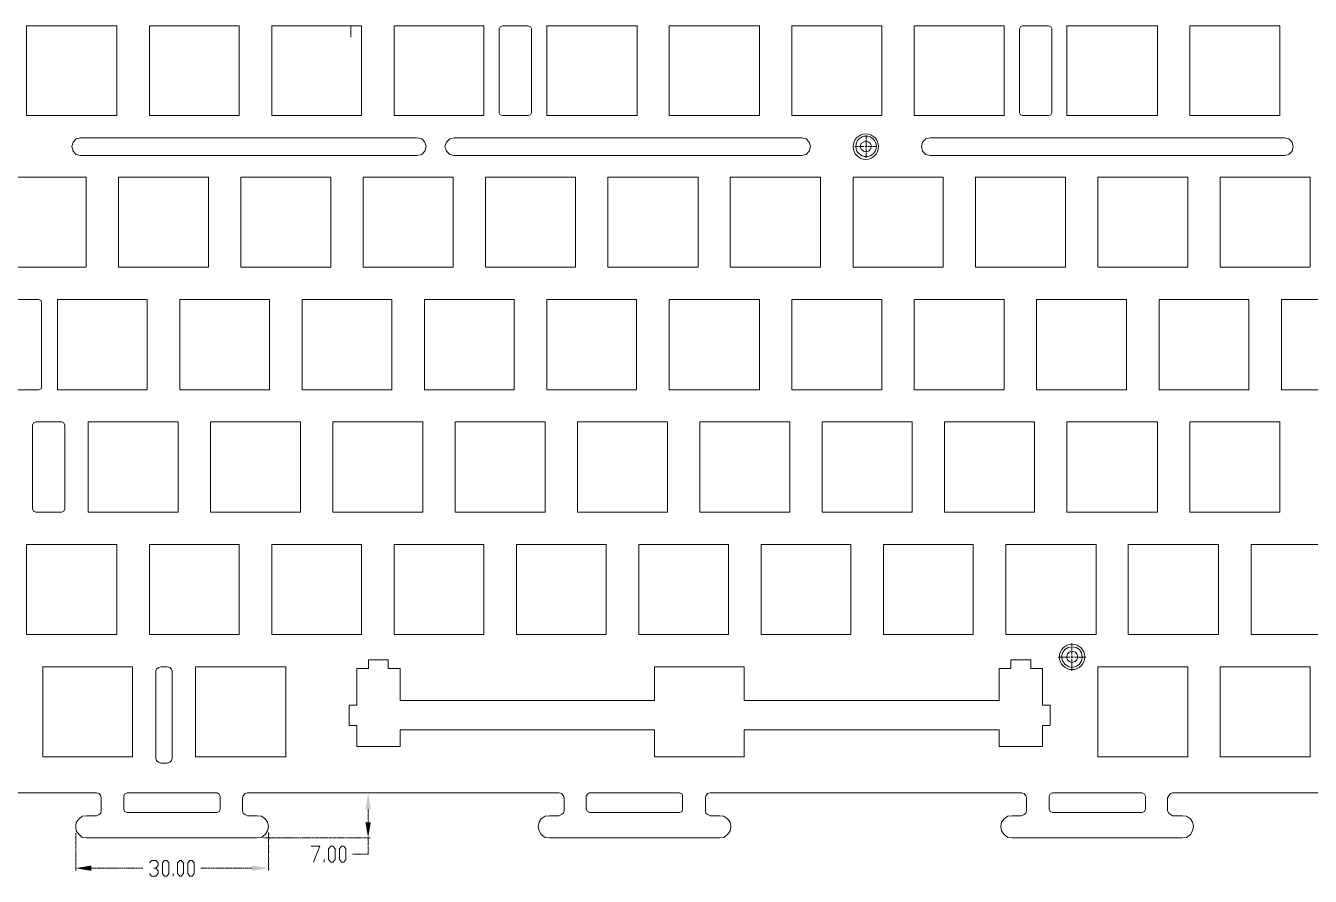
# Model space of a CAD drawing. Header units: millimetres. Extents: x 3 to 291, y 3 to 207.
# Drawn here: x 70.2 to 170.6, y 73.6 to 140.2 of the extents above; entities that cross this region are included whole.
import ezdxf

# ---------------------------------------------------------------- set-up
doc = ezdxf.new("R2010")
doc.units = ezdxf.units.MM

msp = doc.modelspace()

# ---------------------------------------------------------------- hatches: boundary and pattern name
at = {"true_color": 0x00ffff}
h = msp.add_hatch(color=4, dxfattribs=at)
h.dxf.hatch_style = 2
h.paths.add_polyline_path([(96.943263, 80.121548), (96.731596, 78.851196), (97.154929, 78.851196)])
h = msp.add_hatch(color=4, dxfattribs=at)
h.dxf.hatch_style = 2
h.paths.add_polyline_path([(96.943263, 76.607882), (97.154929, 77.835196), (96.731596, 77.835196)])
h = msp.add_hatch(color=4, dxfattribs=at)
h.dxf.hatch_style = 2
h.paths.add_polyline_path([(74.083333, 74.236968), (75.311, 74.025301), (75.311, 74.448987)])
h = msp.add_hatch(color=4, dxfattribs=at)
h.dxf.hatch_style = 2
h.paths.add_polyline_path([(89.154071, 74.236968), (87.884071, 74.448987), (87.884071, 74.025301)])

# ---------------------------------------------------------------- linework, layer by layer
at = {"color": 7, "lineweight": 0}
for points in [[(77.300667, 140.150215), (70.231, 140.150215)], [(70.231035, 140.150039), (70.231035, 133.122705)], [(77.300702, 133.122705), (77.300702, 140.150039)], [(86.868, 140.150215), (79.840667, 140.150215)], [(79.840702, 140.150039), (79.840702, 133.122705)], [(86.868035, 133.122705), (86.868035, 140.150039)], [(96.435333, 140.150215), (89.408, 140.150215)], [(89.408035, 140.150039), (89.408035, 133.122705)], [(96.435369, 133.122705), (96.435369, 140.150039)], [(106.002667, 140.150215), (98.975333, 140.150215)], [(98.975369, 140.150039), (98.975369, 133.122705)], [(106.002702, 133.122705), (106.002702, 140.150039)], [(107.442035, 140.150109), (107.272702, 140.065442), (107.188035, 139.896109)], [(107.188035, 139.896039), (107.188035, 133.334372)], [(109.474, 140.150215), (107.442, 140.150215)], [(109.728, 139.896215), (109.643333, 140.065548), (109.474, 140.150215)], [(109.728035, 133.334372), (109.728035, 139.896039)], [(117.983, 140.150215), (110.913333, 140.150215)], [(110.913369, 140.150039), (110.913369, 133.122705)], [(117.983035, 133.122882), (117.983035, 140.150215)], [(127.550333, 140.150215), (120.480667, 140.150215)], [(120.480702, 140.150215), (120.480702, 133.122882)], [(127.550369, 133.122882), (127.550369, 140.150215)], [(137.117667, 140.150215), (130.090333, 140.150215)], [(130.090369, 140.150215), (130.090369, 133.122882)], [(137.117702, 133.122811), (137.117702, 140.150144)], [(146.685, 140.150215), (139.657667, 140.150215)], [(139.657702, 140.150144), (139.657702, 133.122811)], [(146.685035, 133.122811), (146.685035, 140.150144)], [(148.124298, 140.150109), (147.954965, 140.065442), (147.870298, 139.896109)], [(147.870369, 139.896144), (147.870369, 133.334478)], [(150.156333, 140.150215), (148.124333, 140.150215)], [(150.410474, 139.896215), (150.325808, 140.065548), (150.156122, 140.150215)], [(150.410369, 133.334478), (150.410369, 139.896144)], [(158.665333, 140.150215), (151.595667, 140.150215)], [(151.595702, 140.150144), (151.595702, 133.122811)], [(158.665369, 133.122811), (158.665369, 140.150144)], [(161.205333, 140.150215), (161.205333, 133.122882)], [(168.232667, 140.150215), (161.205333, 140.150215)], [(168.232667, 133.122882), (168.232667, 140.150215)], [(70.231, 133.122882), (77.300667, 133.122882)], [(79.840667, 133.122882), (86.868, 133.122882)], [(89.408, 133.122882), (96.435333, 133.122882)], [(98.975333, 133.122882), (106.002667, 133.122882)], [(107.187929, 133.334513), (107.272596, 133.16518), (107.441929, 133.122846)], [(107.442, 133.122882), (109.474, 133.122882)], [(109.473929, 133.122811), (109.643263, 133.165144), (109.727929, 133.334478)], [(110.913333, 133.122882), (117.983, 133.122882)], [(120.480667, 133.122882), (127.550333, 133.122882)], [(130.090333, 133.122882), (137.117667, 133.122882)], [(139.657667, 133.122882), (146.685, 133.122882)], [(147.870404, 133.334513), (147.955071, 133.16518), (148.124404, 133.122846)], [(148.124333, 133.122882), (150.156333, 133.122882)], [(150.156192, 133.122811), (150.325526, 133.165144), (150.410545, 133.334478)], [(151.595667, 133.122882), (158.665333, 133.122882)], [(161.205333, 133.122882), (168.232667, 133.122882)], [(74.464369, 131.387144), (74.125702, 131.302478), (73.871702, 131.048478), (73.787035, 130.709811), (73.871702, 130.328811), (74.125702, 130.074811), (74.464369, 129.990144)], [(100.753333, 131.387215), (74.464333, 131.387215)], [(100.753369, 129.99018), (101.134369, 130.074846), (101.388369, 130.328846), (101.473035, 130.709846), (101.388369, 131.048513), (101.134369, 131.302513), (100.753369, 131.38718)], [(103.674298, 131.387144), (103.335631, 131.302478), (103.081631, 131.048478), (102.954631, 130.709811), (103.081631, 130.328811), (103.335631, 130.074811), (103.674298, 129.990144)], [(130.852333, 131.387215), (103.674333, 131.387215)], [(130.852298, 129.99018), (131.190965, 130.074846), (131.444965, 130.328846), (131.529631, 130.709846), (131.444965, 131.048513), (131.190965, 131.302513), (130.852298, 131.38718)], [(140.885298, 131.387144), (140.546631, 131.302478), (140.292631, 131.048478), (140.207965, 130.709811), (140.292631, 130.328811), (140.546631, 130.074811), (140.885298, 129.990144)], [(168.613667, 131.387215), (140.885333, 131.387215)], [(168.613667, 129.99018), (168.952333, 130.074846), (169.206333, 130.328846), (169.291, 130.709846), (169.206333, 131.048513), (168.952333, 131.302513), (168.613667, 131.38718)], [(74.464333, 129.990215), (100.753333, 129.990215)], [(103.674333, 129.990215), (130.852333, 129.990215)], [(140.885333, 129.990215), (168.613667, 129.990215)], [(67.860369, 128.296811), (74.887702, 128.296811)], [(74.887702, 128.296705), (74.887702, 121.269372)], [(77.427702, 128.296811), (84.455035, 128.296811)], [(77.427702, 121.269372), (77.427702, 128.296705)], [(84.455035, 128.296705), (84.455035, 121.269372)], [(86.995035, 128.296811), (94.022369, 128.296811)], [(86.995035, 121.269372), (86.995035, 128.296705)], [(94.022369, 128.296705), (94.022369, 121.269372)], [(96.562369, 128.296811), (103.589702, 128.296811)], [(96.562369, 121.269372), (96.562369, 128.296705)], [(103.589702, 128.296705), (103.589702, 121.269372)], [(106.129702, 128.296811), (113.157035, 128.296811)], [(106.129702, 121.269372), (106.129702, 128.296705)], [(113.157035, 128.296705), (113.157035, 121.269372)], [(115.697035, 121.269548), (115.697035, 128.296882)], [(115.697035, 128.296811), (122.766702, 128.296811)], [(122.766702, 128.296882), (122.766702, 121.269548)], [(125.264369, 121.269548), (125.264369, 128.296882)], [(125.264369, 128.296811), (132.334035, 128.296811)], [(132.334035, 128.296882), (132.334035, 121.269548)], [(134.874035, 121.269548), (134.874035, 128.296882)], [(134.874035, 128.296811), (141.901369, 128.296811)], [(141.901369, 128.296811), (141.901369, 121.269478)], [(144.441369, 121.269478), (144.441369, 128.296811)], [(144.441369, 128.296811), (151.468702, 128.296811)], [(151.468702, 128.296811), (151.468702, 121.269478)], [(154.008349, 128.296811), (161.036035, 128.296811)], [(154.008349, 121.269478), (154.008349, 128.296811)], [(161.036, 128.296882), (161.036, 121.269548)], [(163.576, 121.269548), (163.576, 128.296882)], [(163.576035, 128.296811), (170.603369, 128.296811)], [(170.603333, 128.296882), (170.603333, 121.269548)], [(74.887702, 121.269478), (67.860369, 121.269478)], [(84.455035, 121.269478), (77.427702, 121.269478)], [(94.022369, 121.269478), (86.995035, 121.269478)], [(103.589702, 121.269478), (96.562369, 121.269478)], [(113.157035, 121.269478), (106.129702, 121.269478)], [(122.766702, 121.269478), (115.697035, 121.269478)], [(132.334035, 121.269478), (125.264369, 121.269478)], [(141.901369, 121.269478), (134.874035, 121.269478)], [(151.468702, 121.269478), (144.441369, 121.269478)], [(161.036035, 121.269478), (154.008349, 121.269478)], [(170.603369, 121.269478), (163.576035, 121.269478)], [(71.162369, 118.729478), (69.172702, 118.729478)], [(71.416298, 118.475442), (71.373965, 118.644776), (71.162298, 118.729443)], [(72.644035, 118.729478), (79.671369, 118.729478)], [(72.644035, 111.659705), (72.644035, 118.729372)], [(79.671369, 118.729372), (79.671369, 111.659705)], [(82.211369, 118.729478), (89.238702, 118.729478)], [(82.211369, 111.659705), (82.211369, 118.729372)], [(89.238702, 118.729372), (89.238702, 111.659705)], [(91.778702, 118.729478), (98.806035, 118.729478)], [(91.778702, 111.659705), (91.778702, 118.729372)], [(98.806035, 118.729372), (98.806035, 111.659705)], [(101.346035, 118.729478), (108.373369, 118.729478)], [(101.346035, 111.659705), (101.346035, 118.729372)], [(108.373369, 118.729372), (108.373369, 111.659705)], [(110.913369, 118.729478), (117.940702, 118.729478)], [(110.913369, 111.659705), (110.913369, 118.729372)], [(117.940702, 118.729548), (117.940702, 111.659882)], [(120.480702, 111.659882), (120.480702, 118.729548)], [(120.480702, 118.729478), (127.550369, 118.729478)], [(127.550369, 118.729548), (127.550369, 111.659882)], [(130.090369, 111.659882), (130.090369, 118.729548)], [(130.090369, 118.729478), (137.117702, 118.729478)], [(137.117702, 118.729478), (137.117702, 111.659811)], [(139.657702, 111.659811), (139.657702, 118.729478)], [(139.657702, 118.729478), (146.685035, 118.729478)], [(146.685035, 118.729478), (146.685035, 111.659811)], [(149.225035, 118.729478), (156.252369, 118.729478)], [(149.225035, 111.659811), (149.225035, 118.729478)], [(156.252369, 118.729478), (156.252369, 111.659811)], [(158.792369, 118.729478), (165.819702, 118.729478)], [(158.792369, 111.659811), (158.792369, 118.729478)], [(165.819667, 118.729548), (165.819667, 111.659882)], [(168.359667, 111.659882), (168.359667, 118.729548)], [(168.359702, 118.729478), (175.387035, 118.729478)], [(71.416369, 111.913705), (71.416369, 118.475372)], [(69.172702, 111.659811), (71.162369, 111.659811)], [(71.162404, 111.659846), (71.374071, 111.744513), (71.416404, 111.913846)], [(79.671369, 111.659811), (72.644035, 111.659811)], [(89.238702, 111.659811), (82.211369, 111.659811)], [(98.806035, 111.659811), (91.778702, 111.659811)], [(108.373369, 111.659811), (101.346035, 111.659811)], [(117.940702, 111.659811), (110.913369, 111.659811)], [(127.550369, 111.659811), (120.480702, 111.659811)], [(137.117702, 111.659811), (130.090369, 111.659811)], [(146.685035, 111.659811), (139.657702, 111.659811)], [(156.252369, 111.659811), (149.225035, 111.659811)], [(165.819702, 111.659811), (158.792369, 111.659811)], [(175.387035, 111.659811), (168.359702, 111.659811)], [(70.950702, 109.162144), (70.781369, 109.077478), (70.696702, 108.908144)], [(70.696702, 108.908039), (70.696702, 102.346372)], [(72.982702, 109.162215), (70.950702, 109.162215)], [(73.236702, 108.908074), (73.152035, 109.077407), (72.982702, 109.162074)], [(73.236702, 102.346372), (73.236702, 108.908039)], [(75.057035, 109.162215), (82.084369, 109.162215)], [(75.057035, 102.092725), (75.057035, 109.162039)], [(82.084369, 109.162039), (82.084369, 102.092725)], [(84.624369, 109.162215), (91.651702, 109.162215)], [(84.624369, 102.092725), (84.624369, 109.162039)], [(91.651702, 109.162039), (91.651702, 102.092725)], [(94.191702, 109.162215), (101.219035, 109.162215)], [(94.191702, 102.092725), (94.191702, 109.162039)], [(101.219035, 109.162039), (101.219035, 102.092725)], [(103.759035, 109.162215), (110.786369, 109.162215)], [(103.759035, 102.092725), (103.759035, 109.162039)], [(110.786369, 109.162039), (110.786369, 102.092725)], [(113.326369, 109.162215), (120.353702, 109.162215)], [(113.326369, 102.092725), (113.326369, 109.162039)], [(120.353702, 109.162215), (120.353702, 102.092548)], [(122.893702, 102.092548), (122.893702, 109.162215)], [(122.893702, 109.162215), (129.921035, 109.162215)], [(129.921035, 109.162215), (129.921035, 102.092548)], [(132.461035, 102.092548), (132.461035, 109.162215)], [(132.461035, 109.162215), (139.488369, 109.162215)], [(139.488369, 109.162144), (139.488369, 102.092478)], [(142.028369, 109.162215), (149.055349, 109.162215)], [(142.028369, 102.092478), (142.028369, 109.162144)], [(149.055349, 109.162144), (149.055349, 102.092478)], [(151.595702, 109.162215), (158.665369, 109.162215)], [(151.595702, 102.092478), (151.595702, 109.162144)], [(158.665369, 109.162144), (158.665369, 102.092478)], [(161.205333, 102.092548), (161.205333, 109.162215)], [(161.205369, 109.162215), (168.232702, 109.162215)], [(168.232667, 109.162215), (168.232667, 102.092548)], [(70.696631, 102.346548), (70.781298, 102.177215), (70.950631, 102.092548)], [(70.950702, 102.092548), (72.982702, 102.092548)], [(72.982631, 102.092654), (73.151965, 102.176968), (73.236631, 102.346654)], [(82.084369, 102.092548), (75.057035, 102.092548)], [(91.651702, 102.092548), (84.624369, 102.092548)], [(101.219035, 102.092548), (94.191702, 102.092548)], [(110.786369, 102.092548), (103.759035, 102.092548)], [(120.353702, 102.092548), (113.326369, 102.092548)], [(129.921035, 102.092548), (122.893702, 102.092548)], [(139.488369, 102.092548), (132.461035, 102.092548)], [(149.055349, 102.092548), (142.028369, 102.092548)], [(158.665369, 102.092548), (151.595702, 102.092548)], [(168.232702, 102.092548), (161.205369, 102.092548)], [(70.231035, 92.525391), (70.231035, 99.552725)], [(70.231035, 99.552548), (77.300702, 99.552548)], [(77.300702, 99.552725), (77.300702, 92.525391)], [(79.840702, 92.525391), (79.840702, 99.552725)], [(79.840702, 99.552548), (86.868035, 99.552548)], [(86.868035, 99.552725), (86.868035, 92.525391)], [(89.408035, 92.525391), (89.408035, 99.552725)], [(89.408035, 99.552548), (96.435369, 99.552548)], [(96.435369, 99.552725), (96.435369, 92.525391)], [(98.975369, 92.525391), (98.975369, 99.552725)], [(98.975369, 99.552548), (106.002702, 99.552548)], [(106.002702, 99.552725), (106.002702, 92.525391)], [(108.542702, 92.525391), (108.542702, 99.552725)], [(108.542702, 99.552548), (115.570035, 99.552548)], [(115.570035, 99.552548), (115.570035, 92.525215)], [(118.110035, 92.525215), (118.110035, 99.552548)], [(118.110035, 99.552548), (125.137369, 99.552548)], [(125.137369, 99.552548), (125.137369, 92.525215)], [(127.677369, 99.552548), (134.704702, 99.552548)], [(127.677369, 92.525215), (127.677369, 99.552548)], [(134.704702, 99.552548), (134.704702, 92.525215)], [(137.244702, 99.552548), (144.272035, 99.552548)], [(137.244702, 92.525144), (137.244702, 99.552478)], [(144.272035, 99.552478), (144.272035, 92.525144)], [(146.812035, 99.552548), (153.881702, 99.552548)], [(146.812035, 92.525144), (146.812035, 99.552478)], [(153.881702, 99.552478), (153.881702, 92.525144)], [(156.379369, 99.552548), (163.449035, 99.552548)], [(156.379369, 92.525144), (156.379369, 99.552478)], [(163.449, 99.552548), (163.449, 92.525215)], [(165.988647, 92.525215), (165.988647, 99.552548)], [(165.988682, 99.552548), (173.016369, 99.552548)], [(77.300702, 92.525215), (70.231035, 92.525215)], [(86.868035, 92.525215), (79.840702, 92.525215)], [(96.435369, 92.525215), (89.408035, 92.525215)], [(106.002702, 92.525215), (98.975369, 92.525215)], [(115.570035, 92.525215), (108.542702, 92.525215)], [(125.137369, 92.525215), (118.110035, 92.525215)], [(134.704702, 92.525215), (127.677369, 92.525215)], [(144.272035, 92.525215), (137.244702, 92.525215)], [(153.881702, 92.525215), (146.812035, 92.525215)], [(163.449035, 92.525215), (156.379369, 92.525215)], [(173.016369, 92.525215), (165.988682, 92.525215)], [(96.985702, 89.858039), (96.985702, 90.535372)], [(96.985702, 90.535196), (98.509702, 90.535196)], [(98.509702, 90.535372), (98.509702, 89.858039)], [(147.193035, 89.858144), (147.193035, 90.535478)], [(147.193035, 90.535196), (148.759369, 90.535196)], [(148.759369, 90.535478), (148.759369, 89.858144)], [(71.501035, 89.985215), (78.528369, 89.985215)], [(71.501035, 82.958058), (71.501035, 89.985039)], [(78.528369, 89.985039), (78.528369, 82.958058)], [(80.729596, 89.985215), (80.560263, 89.942882), (80.390929, 89.815882), (80.348596, 89.646548)], [(80.348702, 89.646372), (80.348702, 82.830705)], [(81.237702, 89.985215), (80.729702, 89.985215)], [(81.618631, 89.646548), (81.576298, 89.815529), (81.449298, 89.942882), (81.237631, 89.985215)], [(81.618702, 82.830705), (81.618702, 89.646372)], [(83.439035, 89.985215), (90.508702, 89.985215)], [(83.439035, 82.958058), (83.439035, 89.985039)], [(90.508702, 89.985039), (90.508702, 82.958058)], [(96.054369, 89.858215), (96.985702, 89.858215)], [(96.054369, 86.979372), (96.054369, 89.858039)], [(98.509702, 89.858215), (99.441035, 89.858215)], [(99.441035, 89.858039), (99.441035, 87.360372)], [(119.337702, 87.360196), (119.337702, 89.985215)], [(119.337702, 89.985215), (126.365035, 89.985215)], [(126.365035, 89.985215), (126.365035, 87.360196)], [(146.304035, 89.858215), (147.193035, 89.858215)], [(146.304035, 87.360478), (146.304035, 89.858144)], [(148.759369, 89.858215), (149.690702, 89.858215)], [(149.690702, 89.858144), (149.690702, 86.979478)], [(154.008349, 89.985215), (161.036035, 89.985215)], [(154.008349, 82.957811), (154.008349, 89.985144)], [(161.036, 89.985215), (161.036, 82.957882)], [(163.576, 82.957882), (163.576, 89.985215)], [(163.576035, 89.985215), (170.603016, 89.985215)], [(170.603333, 89.985215), (170.603333, 82.957882)], [(95.461702, 85.413039), (95.461702, 86.979372)], [(95.461702, 86.979196), (96.054369, 86.979196)], [(119.337702, 87.360196), (99.441035, 87.360196)], [(146.304035, 87.360196), (126.365035, 87.360196)], [(149.690702, 86.979196), (150.283369, 86.979196)], [(150.283369, 86.979478), (150.283369, 85.413144)], [(96.054369, 85.413215), (95.461702, 85.413215)], [(96.054369, 83.762039), (96.054369, 85.413039)], [(150.283369, 85.413215), (149.690702, 85.413215)], [(149.690702, 85.413144), (149.690702, 83.762144)], [(99.441035, 85.074725), (99.441035, 83.762039)], [(119.337702, 85.074548), (99.441035, 85.074548)], [(119.337702, 82.957882), (119.337702, 85.074548)], [(146.304035, 85.074548), (126.365035, 85.074548)], [(126.365035, 85.074548), (126.365035, 82.957882)], [(146.304035, 83.762144), (146.304035, 85.074478)], [(99.441035, 83.761862), (96.054369, 83.761862)], [(149.690702, 83.761862), (146.304035, 83.761862)], [(78.528369, 82.958058), (71.501035, 82.958058)], [(80.348596, 82.830776), (80.390929, 82.661795), (80.560263, 82.534442), (80.729596, 82.449776)], [(80.729702, 82.449705), (81.237702, 82.449705)], [(81.237596, 82.449741), (81.449263, 82.534407), (81.576263, 82.66176), (81.618596, 82.830741)], [(90.508702, 82.958058), (83.439035, 82.958058)], [(126.365035, 82.958058), (119.337702, 82.958058)], [(161.036035, 82.958058), (154.008702, 82.958058)], [(170.603369, 82.958058), (163.576035, 82.958058)], [(59.647702, 80.121372), (75.692035, 80.121372)], [(76.073035, 79.740513), (76.030702, 79.909494), (75.903702, 80.07918), (75.692035, 80.121513)], [(76.073035, 79.740372), (76.073035, 78.724725)], [(78.104965, 80.121548), (77.893298, 80.036882), (77.850965, 79.867548)], [(77.851035, 78.851372), (77.851035, 79.867725)], [(78.105035, 80.121372), (85.132369, 80.121372)], [(85.386333, 79.867654), (85.301667, 80.036635), (85.132333, 80.121654)], [(85.386369, 79.867725), (85.386369, 78.851372)], [(87.503, 80.121548), (87.333667, 80.079215), (87.164333, 79.909529), (87.122, 79.740548)], [(87.122035, 78.724725), (87.122035, 79.740372)], [(87.503035, 80.121372), (111.887035, 80.121372)], [(112.268071, 79.740513), (112.225737, 79.909494), (112.056404, 80.07918), (111.887071, 80.121513)], [(112.268035, 79.740372), (112.268035, 78.724725)], [(114.257631, 80.121548), (114.088298, 80.036882), (114.003631, 79.867548)], [(114.003702, 78.851196), (114.003702, 79.867548)], [(114.257702, 80.121372), (121.285035, 80.121372)], [(121.539, 79.867654), (121.496667, 80.036635), (121.285, 80.121654)], [(121.539035, 79.867548), (121.539035, 78.851196)], [(123.698035, 80.121548), (123.486369, 80.079215), (123.359369, 79.909529), (123.317035, 79.740548)], [(123.317035, 78.724548), (123.317035, 79.740548)], [(123.698035, 80.121372), (148.039702, 80.121372)], [(148.420561, 79.740513), (148.378228, 79.909494), (148.25158, 80.07918), (148.039561, 80.121513)], [(148.420702, 79.740478), (148.420702, 78.724478)], [(150.452843, 80.121548), (150.28351, 80.036882), (150.19849, 79.867548)], [(150.198702, 78.851478), (150.198702, 79.867478)], [(150.452702, 80.121372), (157.480035, 80.121372)], [(157.734035, 79.867654), (157.649369, 80.036635), (157.480035, 80.121654)], [(157.734035, 79.867478), (157.734035, 78.851478)], [(159.469667, 78.724548), (159.469667, 79.740548)], [(159.850702, 80.121548), (159.681369, 80.079215), (159.554369, 79.909529), (159.469702, 79.740548)], [(159.850702, 80.121372), (183.853702, 80.121372)], [(75.692035, 78.343548), (75.903702, 78.428215), (76.030702, 78.555215), (76.073035, 78.724548)], [(77.851071, 78.851337), (77.893404, 78.682356), (78.105071, 78.597337)], [(85.132369, 78.597372), (78.105035, 78.597372)], [(85.132263, 78.597442), (85.301596, 78.682109), (85.386263, 78.851442)], [(87.122, 78.724548), (87.164333, 78.555215), (87.333667, 78.428215), (87.503, 78.343548)], [(111.887071, 78.343548), (112.056404, 78.428215), (112.225737, 78.555215), (112.268071, 78.724548)], [(114.003737, 78.851337), (114.088404, 78.682356), (114.257737, 78.597337)], [(121.285035, 78.597372), (114.257702, 78.597372)], [(121.284929, 78.597442), (121.496596, 78.682109), (121.538929, 78.851442)], [(123.317035, 78.724548), (123.359369, 78.555215), (123.486369, 78.428215), (123.698035, 78.343548)], [(148.039702, 78.343548), (148.251369, 78.428215), (148.378016, 78.555215), (148.420702, 78.724548)], [(150.198596, 78.851337), (150.283263, 78.682356), (150.452949, 78.597337)], [(157.480035, 78.597372), (150.452702, 78.597372)], [(157.480141, 78.597442), (157.649122, 78.682109), (157.734141, 78.851442)], [(159.469667, 78.724548), (159.554333, 78.555215), (159.681333, 78.428215), (159.850667, 78.343548)], [(74.929965, 78.343548), (74.591298, 78.301215), (74.337298, 78.089548), (74.125631, 77.835548), (74.083298, 77.496882), (74.125631, 77.158215), (74.337298, 76.861882), (74.591298, 76.650215), (74.929965, 76.607882)], [(75.692035, 78.343372), (74.930035, 78.343372)], [(88.265035, 78.343372), (87.503035, 78.343372)], [(88.265071, 76.607882), (88.603737, 76.650215), (88.900071, 76.861882), (89.069404, 77.158215), (89.154071, 77.496882), (89.069404, 77.835196), (88.900071, 78.089548), (88.603737, 78.301215), (88.265071, 78.343548)], [(111.125, 78.343548), (110.786333, 78.301215), (110.49, 78.089548), (110.320667, 77.835548), (110.236, 77.496882), (110.320667, 77.158215), (110.49, 76.861882), (110.786333, 76.650215), (111.125, 76.607882)], [(111.887035, 78.343372), (111.125035, 78.343372)], [(124.460035, 78.343372), (123.698035, 78.343372)], [(124.459929, 76.607882), (124.756263, 76.650215), (125.052596, 76.861882), (125.264263, 77.158215), (125.306596, 77.496882), (125.264263, 77.835196), (125.052596, 78.089548), (124.756263, 78.301215), (124.459929, 78.343548)], [(147.320035, 78.343548), (146.981369, 78.301215), (146.685035, 78.089548), (146.473369, 77.835548), (146.431035, 77.496882), (146.473369, 77.158215), (146.685035, 76.861882), (146.981369, 76.650215), (147.320035, 76.607882)], [(148.039702, 78.343372), (147.320035, 78.343372)], [(160.612702, 78.343372), (159.850702, 78.343372)], [(160.612772, 76.607882), (160.951439, 76.650215), (161.247773, 76.861882), (161.416753, 77.158215), (161.501772, 77.496882), (161.416753, 77.835196), (161.247773, 78.089548), (160.951439, 78.301215), (160.612772, 78.343548)], [(74.930035, 76.608058), (88.265035, 76.608058)], [(111.125035, 76.608058), (124.460035, 76.608058)], [(147.320035, 76.608058), (160.612702, 76.608058)]]:
    msp.add_lwpolyline(points, dxfattribs=at)
at = {"color": 4, "lineweight": 0, "true_color": 0x00ffff}
for points in [[(95.588667, 140.150109), (95.588667, 140.023109), (95.588667, 139.980776), (95.588667, 139.853776)], [(95.588667, 139.811443), (95.631, 139.811443)], [(95.588667, 139.769074), (95.588667, 139.642074), (95.588667, 139.599741), (95.588667, 139.472741)], [(95.588667, 139.430407), (95.631, 139.430407)], [(95.588667, 139.388215), (95.588667, 139.261215)], [(135.001, 130.709846), (135.297333, 130.709846)], [(135.339667, 130.709846), (135.382, 130.709846)], [(135.424298, 130.709846), (135.720631, 130.709846)], [(135.805333, 130.709846), (135.932333, 130.709846)], [(135.89, 130.62518), (135.89, 130.794513)], [(135.890071, 131.260215), (135.890071, 131.556548)], [(135.890071, 131.175478), (135.890071, 131.217811)], [(135.890071, 130.836811), (135.890071, 131.133144)], [(136.017035, 130.709846), (136.313369, 130.709846)], [(136.355702, 130.709846), (136.398035, 130.709846)], [(136.440263, 130.709846), (136.736596, 130.709846)], [(135.890071, 130.244074), (135.890071, 130.540407)], [(135.890071, 130.159513), (135.890071, 130.201846)], [(135.890071, 129.820846), (135.890071, 130.11718)], [(151.976596, 91.636109), (151.976596, 91.848129)], [(151.976596, 91.551443), (151.976596, 91.593776)], [(151.976596, 91.297443), (151.976596, 91.509462)], [(150.918192, 90.74725), (151.130212, 90.74725)], [(151.172192, 90.74725), (151.214526, 90.74725)], [(151.256859, 90.74725), (151.468878, 90.74725)], [(151.511212, 90.74725), (151.553192, 90.74725)], [(151.595561, 90.74725), (151.80758, 90.74725)], [(151.891859, 90.74725), (152.103878, 90.74725)], [(151.976526, 90.662584), (151.976526, 90.873897)], [(151.976596, 91.212776), (151.976596, 91.255109)], [(151.976596, 90.958776), (151.976596, 91.170443)], [(151.976596, 90.366215), (151.976596, 90.577882)], [(152.188474, 90.74725), (152.400141, 90.74725)], [(152.442474, 90.74725), (152.484808, 90.74725)], [(152.527141, 90.74725), (152.738808, 90.74725)], [(152.781141, 90.74725), (152.823474, 90.74725)], [(152.865772, 90.74725), (153.077439, 90.74725)], [(151.976596, 90.281584), (151.976596, 90.323917)], [(151.976596, 90.027584), (151.976596, 90.23925)], [(151.976596, 89.942917), (151.976596, 89.98525)], [(151.976596, 89.688917), (151.976596, 89.900584)], [(90.804965, 80.121548), (90.931965, 80.121548), (90.974298, 80.121548), (91.101298, 80.121548)], [(91.143631, 80.121548), (91.185965, 80.121548)], [(91.186, 80.121548), (91.313, 80.121548), (91.355333, 80.121548), (91.482333, 80.121548)], [(91.524631, 80.121548), (91.566965, 80.121548)], [(91.567035, 80.121548), (91.694035, 80.121548), (91.736369, 80.121548)], [(91.778737, 80.121548), (91.863404, 80.121548)], [(91.905667, 80.121548), (91.948, 80.121548), (92.075, 80.121548)], [(92.117369, 80.121548), (92.159702, 80.121548)], [(92.159737, 80.121548), (92.286737, 80.121548), (92.329071, 80.121548), (92.456071, 80.121548)], [(92.498404, 80.121548), (92.540737, 80.121548)], [(92.540596, 80.121548), (92.667596, 80.121548), (92.709929, 80.121548), (92.836929, 80.121548)], [(92.879263, 80.121548), (92.921596, 80.121548)], [(92.921631, 80.121548), (93.048631, 80.121548), (93.090965, 80.121548)], [(93.133333, 80.121548), (93.218, 80.121548)], [(93.260298, 80.121548), (93.302631, 80.121548), (93.429631, 80.121548)], [(93.472, 80.121548), (93.514333, 80.121548)], [(93.514369, 80.121548), (93.641369, 80.121548), (93.683702, 80.121548), (93.810702, 80.121548)], [(93.853, 80.121548), (93.895333, 80.121548)], [(93.895404, 80.121548), (94.022404, 80.121548), (94.064737, 80.121548)], [(94.106929, 80.121548), (94.191596, 80.121548)], [(94.234035, 80.121548), (94.276369, 80.121548), (94.403369, 80.121548)], [(94.445737, 80.121548), (94.488071, 80.121548)], [(94.487929, 80.121548), (94.614929, 80.121548), (94.657263, 80.121548), (94.784263, 80.121548)], [(94.826596, 80.121548), (94.868929, 80.121548)], [(94.868965, 80.121548), (94.995965, 80.121548), (95.038298, 80.121548), (95.165298, 80.121548)], [(95.207631, 80.121548), (95.249965, 80.121548)], [(95.25, 80.121548), (95.377, 80.121548), (95.419333, 80.121548)], [(95.461702, 80.121548), (95.546369, 80.121548)], [(95.588667, 80.121548), (95.631, 80.121548), (95.758, 80.121548)], [(95.800369, 80.121548), (95.842702, 80.121548)], [(95.842737, 80.121548), (95.969737, 80.121548), (96.012071, 80.121548), (96.139071, 80.121548)], [(96.181369, 80.121548), (96.223702, 80.121548)], [(96.223596, 80.121548), (96.350596, 80.121548), (96.392929, 80.121548), (96.519929, 80.121548)], [(96.562404, 80.121548), (96.604737, 80.121548)], [(96.604737, 80.121548), (96.731737, 80.121548)], [(96.774071, 80.121548), (96.816404, 80.121548)], [(96.816298, 80.121548), (96.943298, 80.121548), (96.985631, 80.121548), (97.112631, 80.121548)], [(96.943263, 78.851337), (96.943263, 78.767023), (96.943263, 78.724689), (96.943263, 78.597337)], [(96.943263, 78.555074), (96.985596, 78.555074)], [(96.943263, 78.512705), (96.943263, 78.386058), (96.943263, 78.343725)], [(96.943263, 78.30118), (96.943263, 78.216513)], [(96.943263, 78.174039), (96.943263, 78.131705), (96.943263, 78.005058)], [(96.943263, 77.962513), (96.985596, 77.962513)], [(96.943263, 77.920144), (96.943263, 77.835478)], [(74.083333, 76.988917), (74.083333, 76.819584)], [(74.083333, 76.776897), (74.125667, 76.776897)], [(74.083333, 76.73467), (74.083333, 76.608023), (74.083333, 76.565689), (74.083333, 76.438337)], [(74.083333, 76.396039), (74.125667, 76.396039)], [(74.083333, 76.353635), (74.083333, 76.226987), (74.083333, 76.184654), (74.083333, 76.057301)], [(88.773035, 76.607882), (88.815369, 76.607882)], [(88.857702, 76.607882), (88.900035, 76.607882)], [(88.9, 76.607882), (89.027, 76.607882), (89.069333, 76.607882)], [(89.111702, 76.607882), (89.196369, 76.607882)], [(89.154071, 77.031286), (89.154071, 76.946619)], [(89.154071, 76.904286), (89.196404, 76.904286)], [(89.154071, 76.861811), (89.154071, 76.734811), (89.154071, 76.692831), (89.154071, 76.565478)], [(89.154071, 76.523144), (89.196404, 76.523144)], [(89.154071, 76.480776), (89.154071, 76.353776), (89.154071, 76.311795)], [(89.238667, 76.607882), (89.281, 76.607882), (89.408, 76.607882)], [(89.450369, 76.607882), (89.492702, 76.607882)], [(89.492737, 76.607882), (89.619737, 76.607882), (89.662071, 76.607882), (89.789071, 76.607882)], [(89.831369, 76.607882), (89.873702, 76.607882)], [(89.873596, 76.607882), (90.000596, 76.607882), (90.042929, 76.607882), (90.169929, 76.607882)], [(90.212404, 76.607882), (90.254737, 76.607882)], [(90.254596, 76.607882), (90.381596, 76.607882), (90.423929, 76.607882)], [(90.466298, 76.607882), (90.550965, 76.607882)], [(90.593263, 76.607882), (90.635596, 76.607882), (90.762596, 76.607882)], [(90.804965, 76.607882), (90.847298, 76.607882)], [(90.847333, 76.607882), (90.974333, 76.607882), (91.016667, 76.607882), (91.143667, 76.607882)], [(91.186, 76.607882), (91.228333, 76.607882)], [(91.228369, 76.607882), (91.355369, 76.607882), (91.397702, 76.607882)], [(91.440071, 76.607882), (91.524737, 76.607882)], [(91.567035, 76.607882), (91.609369, 76.607882), (91.736369, 76.607882)], [(91.778737, 76.607882), (91.821071, 76.607882)], [(91.820929, 76.607882), (91.947929, 76.607882), (91.990263, 76.607882), (92.117263, 76.607882)], [(92.159737, 76.607882), (92.202071, 76.607882)], [(92.201965, 76.607882), (92.328965, 76.607882), (92.371298, 76.607882), (92.498298, 76.607882)], [(92.540596, 76.607882), (92.582929, 76.607882)], [(92.582965, 76.607882), (92.709965, 76.607882), (92.752298, 76.607882)], [(92.794667, 76.607882), (92.879333, 76.607882)], [(92.921631, 76.607882), (92.963965, 76.607882), (93.090965, 76.607882)], [(93.133333, 76.607882), (93.175667, 76.607882)], [(93.175702, 76.607882), (93.302702, 76.607882), (93.345035, 76.607882), (93.472035, 76.607882)], [(93.514369, 76.607882), (93.556702, 76.607882)], [(93.556737, 76.607882), (93.683737, 76.607882), (93.726071, 76.607882), (93.853071, 76.607882)], [(93.895404, 76.607882), (93.937737, 76.607882)], [(93.937596, 76.607882), (94.064596, 76.607882), (94.106929, 76.607882)], [(94.149298, 76.607882), (94.233965, 76.607882)], [(94.276404, 76.607882), (94.318737, 76.607882), (94.445737, 76.607882)], [(94.487929, 76.607882), (94.530263, 76.607882)], [(94.530333, 76.607882), (94.657333, 76.607882), (94.699667, 76.607882), (94.826667, 76.607882)], [(94.868965, 76.607882), (94.911298, 76.607882)], [(94.911333, 76.607882), (95.038333, 76.607882), (95.080667, 76.607882)], [(95.123035, 76.607882), (95.207702, 76.607882)], [(95.25, 76.607882), (95.292333, 76.607882), (95.419333, 76.607882)], [(95.461702, 76.607882), (95.504035, 76.607882)], [(95.504071, 76.607882), (95.631071, 76.607882), (95.673404, 76.607882), (95.800404, 76.607882)], [(95.842737, 76.607882), (95.885071, 76.607882)], [(95.884929, 76.607882), (96.011929, 76.607882), (96.054263, 76.607882), (96.181263, 76.607882)], [(96.223596, 76.607882), (96.265929, 76.607882)], [(96.265965, 76.607882), (96.392965, 76.607882), (96.435298, 76.607882)], [(96.477667, 76.607882), (96.562333, 76.607882)], [(96.604596, 76.607882), (96.646929, 76.607882), (96.773929, 76.607882)], [(96.816298, 76.607882), (96.858631, 76.607882)], [(96.858702, 76.607882), (96.985702, 76.607882), (97.028035, 76.607882), (97.112702, 76.607882)], [(96.943263, 76.607882), (96.943263, 76.480882), (96.943263, 76.438548), (96.943263, 76.311548)], [(74.083333, 76.015003), (74.125667, 76.015003)], [(74.083333, 75.972952), (74.083333, 75.845952), (74.083333, 75.803619)], [(74.083333, 75.761109), (74.083333, 75.676443)], [(74.083333, 75.634321), (74.083333, 75.591987), (74.083333, 75.464987)], [(74.083333, 75.422442), (74.125667, 75.422442)], [(74.083333, 75.380074), (74.083333, 75.253427), (74.083333, 75.211093), (74.083333, 75.083741)], [(89.154071, 76.26925), (89.154071, 76.184584)], [(89.154071, 76.142109), (89.154071, 76.099776), (89.154071, 75.973129)], [(89.154071, 75.930584), (89.196404, 75.930584)], [(89.154071, 75.888215), (89.154071, 75.761215), (89.154071, 75.718882), (89.154071, 75.591882)], [(89.154071, 75.549548), (89.196404, 75.549548)], [(89.154071, 75.50718), (89.154071, 75.38018), (89.154071, 75.337846)], [(96.943263, 75.634321), (96.943263, 75.507321), (96.943263, 75.464987), (96.943263, 75.337635), (96.858596, 75.337635)], [(96.943263, 76.26925), (96.985596, 76.26925)], [(96.943263, 76.226882), (96.943263, 76.099882), (96.943263, 76.057548)], [(96.943263, 76.015003), (96.943263, 75.930689)], [(96.943263, 75.888215), (96.943263, 75.845882), (96.943263, 75.718882)], [(96.943263, 75.676337), (96.985596, 75.676337)], [(74.083333, 75.041407), (74.125667, 75.041407)], [(74.083333, 74.999039), (74.083333, 74.872391), (74.083333, 74.830058), (74.083333, 74.702705)], [(74.083333, 74.660372), (74.125667, 74.660372)], [(74.083333, 74.618003), (74.083333, 74.491356), (74.083333, 74.449023)], [(74.083333, 74.406478), (74.083333, 74.279478), (74.083333, 74.237144), (74.083333, 74.067811)], [(89.154071, 75.295301), (89.154071, 75.210987)], [(89.154071, 75.168548), (89.154071, 75.126215), (89.154071, 74.999215)], [(89.154071, 74.95667), (89.196404, 74.95667)], [(89.154071, 74.914619), (89.154071, 74.787619), (89.154071, 74.745286), (89.154071, 74.617933)], [(89.154071, 74.575987), (89.196404, 74.575987)], [(89.154071, 74.533619), (89.154071, 74.406619), (89.154071, 74.364286), (89.154071, 74.236933)], [(95.800369, 75.337705), (95.715702, 75.337705)], [(95.842737, 75.337705), (95.885071, 75.337705)], [(96.181369, 75.337705), (96.054369, 75.337705), (96.012035, 75.337705), (95.885035, 75.337705)], [(96.223596, 75.337705), (96.265929, 75.337705)], [(96.435298, 75.337705), (96.392965, 75.337705), (96.265965, 75.337705)], [(96.562404, 75.337705), (96.477737, 75.337705)], [(96.773929, 75.337705), (96.646929, 75.337705), (96.604596, 75.337705)], [(96.816298, 75.337705), (96.858631, 75.337705)], [(75.311, 74.236968), (75.438, 74.236968)], [(75.480333, 74.236968), (75.522667, 74.236968), (75.649667, 74.236968)], [(75.692035, 74.236968), (75.734369, 74.236968)], [(75.734404, 74.236968), (75.861404, 74.236968), (75.903737, 74.236968), (76.030737, 74.236968)], [(76.073035, 74.236968), (76.115369, 74.236968)], [(76.115263, 74.236968), (76.242263, 74.236968), (76.284596, 74.236968), (76.411596, 74.236968)], [(76.454071, 74.236968), (76.496404, 74.236968)], [(76.496263, 74.236968), (76.623263, 74.236968), (76.665596, 74.236968)], [(76.707965, 74.236968), (76.792631, 74.236968)], [(76.834929, 74.236968), (76.877263, 74.236968), (77.004263, 74.236968)], [(77.046631, 74.236968), (77.088965, 74.236968)], [(77.089, 74.236968), (77.216, 74.236968), (77.258333, 74.236968), (77.385333, 74.236968)], [(77.427667, 74.236968), (77.47, 74.236968)], [(77.470035, 74.236968), (77.597035, 74.236968), (77.639369, 74.236968)], [(77.681737, 74.236968), (77.766404, 74.236968)], [(77.808702, 74.236968), (77.851035, 74.236968), (77.978035, 74.236968)], [(78.020404, 74.236968), (78.062737, 74.236968)], [(78.062596, 74.236968), (78.189596, 74.236968), (78.231929, 74.236968), (78.358929, 74.236968)], [(78.401404, 74.236968), (78.443737, 74.236968)], [(78.443631, 74.236968), (78.570631, 74.236968), (78.612965, 74.236968), (78.739965, 74.236968)], [(78.782263, 74.236968), (78.824596, 74.236968)], [(78.824631, 74.236968), (78.951631, 74.236968), (78.993965, 74.236968)], [(79.036333, 74.236968), (79.121, 74.236968)], [(79.163298, 74.236968), (79.205631, 74.236968), (79.332631, 74.236968)], [(83.989369, 74.236968), (83.862369, 74.236968)], [(84.031737, 74.236968), (84.074071, 74.236968)], [(84.370404, 74.236968), (84.243404, 74.236968), (84.201071, 74.236968), (84.074071, 74.236968)], [(84.412596, 74.236968), (84.454929, 74.236968)], [(84.624298, 74.236968), (84.581965, 74.236968), (84.454965, 74.236968)], [(84.751404, 74.236968), (84.666737, 74.236968)], [(84.962929, 74.236968), (84.835929, 74.236968), (84.793596, 74.236968)], [(85.005333, 74.236968), (85.047667, 74.236968)], [(85.343965, 74.236968), (85.216965, 74.236968), (85.174631, 74.236968), (85.047631, 74.236968)], [(85.386333, 74.236968), (85.428667, 74.236968)], [(85.598035, 74.236968), (85.555702, 74.236968), (85.428702, 74.236968)], [(85.725, 74.236968), (85.640333, 74.236968)], [(85.936702, 74.236968), (85.809702, 74.236968), (85.767369, 74.236968)], [(85.979071, 74.236968), (86.021404, 74.236968)], [(86.317737, 74.236968), (86.190737, 74.236968), (86.148404, 74.236968), (86.021404, 74.236968)], [(86.359929, 74.236968), (86.402263, 74.236968)], [(86.698596, 74.236968), (86.571596, 74.236968), (86.529263, 74.236968), (86.402263, 74.236968)], [(86.740965, 74.236968), (86.783298, 74.236968)], [(86.952667, 74.236968), (86.910333, 74.236968), (86.783333, 74.236968)], [(87.079596, 74.236968), (86.994929, 74.236968)], [(87.291298, 74.236968), (87.164298, 74.236968), (87.121965, 74.236968)], [(87.333702, 74.236968), (87.376035, 74.236968)], [(87.672333, 74.236968), (87.545333, 74.236968), (87.503, 74.236968), (87.376, 74.236968)], [(87.714702, 74.236968), (87.757035, 74.236968)], [(87.884035, 74.236968), (87.757035, 74.236968)], [(89.154071, 74.194952), (89.196404, 74.194952)], [(89.154071, 74.152584), (89.154071, 74.067917)]]:
    msp.add_lwpolyline(points, dxfattribs=at)
at = {"color": 8, "lineweight": 0, "true_color": 0x808080}
for points in [[(136.313298, 130.709846), (136.228631, 130.921513), (136.101631, 131.048513), (135.889965, 131.13318), (135.678298, 131.048513), (135.508965, 130.921513), (135.424298, 130.709846), (135.508965, 130.49818), (135.678298, 130.328846), (135.889965, 130.286513), (136.101631, 130.328846), (136.228631, 130.49818)], [(152.781035, 90.74725), (152.738702, 91.085917), (152.569369, 91.339917), (152.315369, 91.50925), (151.976702, 91.551231), (151.680369, 91.50925), (151.426369, 91.339917), (151.257035, 91.085917), (151.172016, 90.74725), (151.257035, 90.450917), (151.426369, 90.196564), (151.680369, 90.027584), (151.976702, 89.942917), (152.315369, 90.027584), (152.569369, 90.196564), (152.738702, 90.450917)], [(152.442369, 90.74725), (152.357702, 91.00125), (152.230349, 91.12825), (151.976702, 91.212564), (151.765035, 91.12825), (151.638035, 91.00125), (151.553016, 90.74725), (151.638035, 90.535231), (151.765035, 90.408584), (151.976702, 90.323917), (152.230349, 90.408584), (152.357702, 90.535231)]]:
    msp.add_lwpolyline(points, close=True, dxfattribs=at)
at = {"color": 6, "lineweight": 0, "true_color": 0xff00ff}
for points in [[(92.498404, 75.972952), (93.175737, 75.972952), (92.667737, 74.702599)], [(79.840596, 74.660372), (80.009929, 74.829705), (80.348596, 74.829705), (80.517929, 74.660372), (80.517929, 74.448705), (80.348596, 74.237039), (80.179263, 74.237039)], [(93.514369, 74.702776), (93.514369, 74.914795)], [(80.348596, 74.236968), (80.517929, 74.025301), (80.517929, 73.813987), (80.348596, 73.601968), (80.009929, 73.601968), (79.840596, 73.813987)], [(81.703369, 73.602039), (81.703369, 73.814058)]]:
    msp.add_lwpolyline(points, dxfattribs=at)
for points in [[(94.022333, 74.702776), (93.853, 74.914795), (93.853, 75.761109), (94.022333, 75.973129), (94.191667, 75.973129), (94.361, 75.761109), (94.361, 74.914795), (94.191667, 74.702776)], [(94.868965, 74.702776), (94.699631, 74.914795), (94.699631, 75.761109), (94.868965, 75.973129), (95.038298, 75.973129), (95.207631, 75.761109), (95.207631, 74.914795), (95.038298, 74.702776)], [(81.026071, 73.602039), (80.856737, 73.814058), (80.856737, 74.660372), (81.026071, 74.829705), (81.195404, 74.829705), (81.364737, 74.660372), (81.364737, 73.814058), (81.195404, 73.602039)], [(82.211333, 73.602039), (82.042, 73.814058), (82.042, 74.660372), (82.211333, 74.829705), (82.338333, 74.829705), (82.507667, 74.660372), (82.507667, 73.814058), (82.338333, 73.602039)], [(83.015596, 73.602039), (82.846263, 73.814058), (82.846263, 74.660372), (83.015596, 74.829705), (83.184929, 74.829705), (83.354263, 74.660372), (83.354263, 73.814058), (83.184929, 73.602039)]]:
    msp.add_lwpolyline(points, close=True, dxfattribs=at)
at = {"color": 8, "lineweight": 0, "true_color": 0x808080}
for centre, radius in [((135.868833, 130.68868), 0.994833), ((135.89, 130.709846), 0.804333), ((151.997728, 90.768241), 0.994922)]:
    msp.add_circle(centre, radius, dxfattribs=at)

doc.saveas('drawing.dxf')
